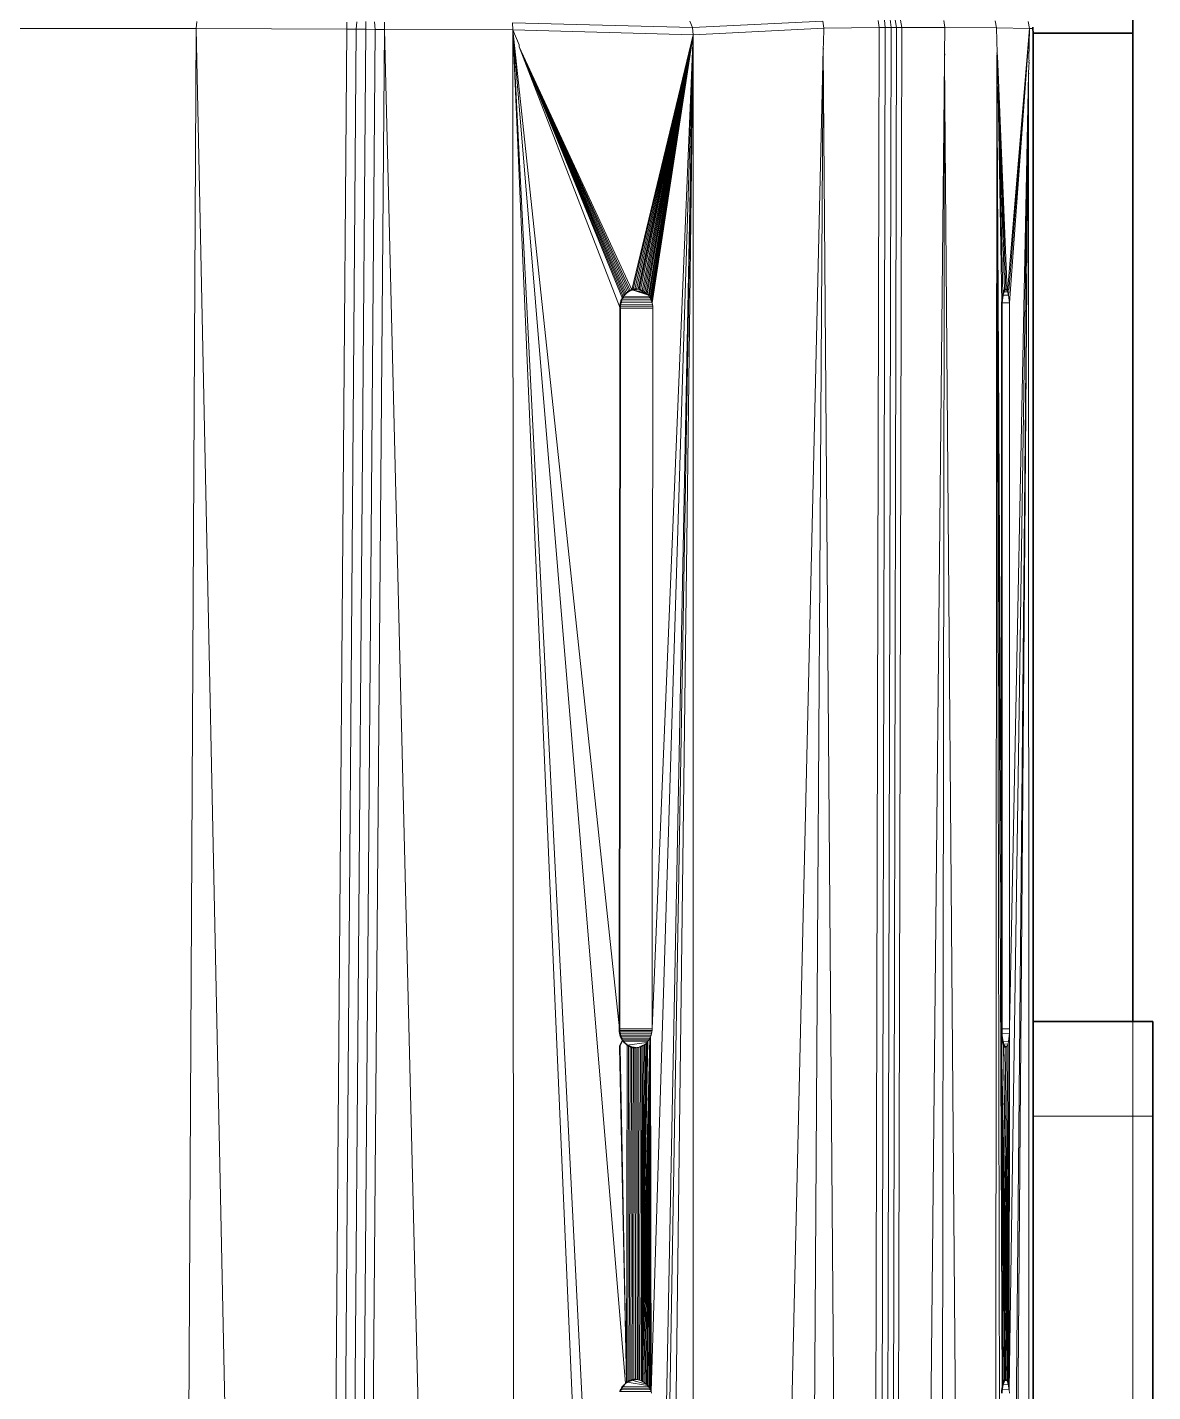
# Model space of a CAD drawing. Header units: inches. Extents: x 1 to 101, y 1 to 36.
# Drawn here: x 98.188 to 101.154, y 21.22 to 24.818 of the extents above; entities that cross this region are included whole.
import ezdxf

# ---------------------------------------------------------------- set-up
doc = ezdxf.new("R2010")
doc.units = ezdxf.units.IN
doc.header["$MEASUREMENT"] = 0
doc.layers.add('Default', color=7, linetype='Continuous')

msp = doc.modelspace()

# ---------------------------------------------------------------- linework, layer by layer
at = {"layer": 'Default', "color": 254, "lineweight": 0, "true_color": 0xcccccc, "transparency": 33554687}
for p, q in [((101.1015, 25.8716), (101.1015, 24.8028)), ((100.8381, 24.8144), (100.8381, 24.8185)), ((100.8382, 24.8028), (100.8381, 24.8144)), ((101.1015, 24.8028), (100.8382, 24.8028)), ((100.8382, 22.1967), (100.8382, 24.8028)), ((100.8382, 24.8028), (101.1015, 24.8028)), ((101.1015, 24.8028), (101.1016, 22.1967)), ((101.1016, 22.1967), (100.8382, 22.1967))]:
    msp.add_line(p, q, dxfattribs=at).dxf.unprotected_set("ltscale", 0)
at = {"layer": 'Default', "color": 7, "lineweight": 35, "ltscale": 5.289577, "transparency": 33554687}
for p, q in [((101.1015, 25.8716), (101.1015, 24.8028)), ((100.8381, 24.8185), (100.8381, 24.8144)), ((100.8382, 24.8028), (100.8381, 24.8144)), ((100.8382, 24.8028), (101.1015, 24.8028)), ((100.8382, 22.1967), (100.8382, 24.8028)), ((101.1016, 22.1967), (101.1015, 24.8028)), ((100.6051, 24.7463), (100.6064, 24.7463)), ((100.8271, 24.7263), (100.8282, 24.7247)), ((99.7558, 24.103), (99.7569, 24.1049)), ((99.7569, 24.1049), (99.758, 24.1069)), ((99.758, 24.1069), (99.7592, 24.1087)), ((99.7592, 24.1087), (99.7605, 24.1104)), ((99.7605, 24.1104), (99.7619, 24.1121)), ((99.7619, 24.1121), (99.7633, 24.1138)), ((99.7633, 24.1138), (99.7648, 24.1153)), ((99.7648, 24.1153), (99.7663, 24.1168)), ((99.7663, 24.1168), (99.7679, 24.1181)), ((99.7679, 24.1181), (99.7696, 24.1194)), ((99.7696, 24.1194), (99.7713, 24.1206)), ((99.7713, 24.1206), (99.773, 24.1218)), ((99.773, 24.1218), (99.7767, 24.1237)), ((99.7805, 24.1253), (99.7767, 24.1237)), ((99.7805, 24.1253), (99.7819, 24.1257)), ((99.7819, 24.1257), (99.7846, 24.1271)), ((99.7846, 24.1271), (99.7862, 24.1267)), ((99.7862, 24.1267), (99.7886, 24.1271)), ((99.7886, 24.1271), (99.7929, 24.1273)), ((99.8115, 24.1225), (99.7999, 24.1267)), ((100.7563, 24.0915), (100.7584, 24.1105)), ((100.7584, 24.1138), (100.7613, 24.1202)), ((100.7586, 24.1116), (100.7584, 24.1138)), ((100.7584, 24.1105), (100.7586, 24.1116)), ((100.7613, 24.1202), (100.763, 24.1253)), ((100.763, 24.1253), (100.7661, 24.1272)), ((99.748, 22.1773), (99.7497, 24.0773)), ((99.7497, 24.0773), (99.7499, 24.0823)), ((99.7499, 24.0823), (99.7503, 24.0855)), ((99.7503, 24.0855), (99.7507, 24.0878)), ((99.7507, 24.0878), (99.7511, 24.0901)), ((99.7511, 24.0901), (99.7517, 24.0923)), ((99.7517, 24.0923), (99.7524, 24.0946)), ((99.7524, 24.0946), (99.7531, 24.0967)), ((99.7531, 24.0967), (99.7539, 24.0989)), ((99.7539, 24.0989), (99.7548, 24.1009)), ((99.7548, 24.1009), (99.7558, 24.103)), ((100.7559, 24.0901), (100.7563, 24.0915)), ((100.7559, 24.0901), (100.7559, 22.3215)), ((100.756, 22.1773), (100.7559, 22.3215)), ((99.7481, 22.1748), (99.748, 22.1773)), ((99.748, 22.1724), (99.7481, 22.1748)), ((99.7486, 22.1692), (99.748, 22.1724)), ((99.7488, 22.1676), (99.7486, 22.1692)), ((99.7493, 22.1653), (99.7488, 22.1676)), ((99.7498, 22.163), (99.7493, 22.1653)), ((99.7504, 22.1608), (99.7498, 22.163)), ((100.756, 22.1676), (100.756, 22.1773)), ((100.7562, 22.1641), (100.756, 22.1676)), ((100.756, 22.1586), (100.7563, 22.1631)), ((100.7563, 22.1631), (100.7562, 22.1641)), ((101.1016, 22.1967), (100.8382, 22.1967)), ((100.8382, 21.9471), (100.8382, 22.1967)), ((101.1536, 22.1967), (101.1016, 22.1967)), ((101.1536, 21.9471), (101.1536, 22.1967)), ((99.7503, 22.1276), (99.7482, 22.1276)), ((99.7511, 22.1586), (99.7504, 22.1608)), ((99.7522, 22.1557), (99.7511, 22.1586)), ((99.7528, 22.1543), (99.7522, 22.1557)), ((99.7538, 22.1523), (99.7528, 22.1543)), ((99.7548, 22.1502), (99.7538, 22.1523)), ((99.7559, 22.1484), (99.7548, 22.1502)), ((99.7571, 22.1466), (99.7559, 22.1484)), ((99.7588, 22.1442), (99.7571, 22.1466)), ((99.7596, 22.1431), (99.7588, 22.1442)), ((99.761, 22.1415), (99.7596, 22.1431)), ((99.7625, 22.1399), (99.761, 22.1415)), ((99.764, 22.1384), (99.7625, 22.1399)), ((99.764, 22.1384), (99.7656, 22.137)), ((99.7656, 22.137), (99.7672, 22.1357)), ((99.7689, 22.1344), (99.7672, 22.1357)), ((99.7724, 22.1322), (99.7689, 22.1344)), ((99.7742, 22.1313), (99.7724, 22.1322)), ((99.7742, 22.1313), (99.7761, 22.1304)), ((99.7761, 22.1304), (99.778, 22.1297)), ((99.778, 22.1297), (99.7799, 22.129)), ((99.7799, 22.129), (99.7829, 22.1283)), ((99.7841, 22.1276), (99.7829, 22.1283)), ((99.7841, 22.1276), (99.7868, 22.1276)), ((99.7868, 22.1276), (99.7911, 22.1273)), ((100.7585, 22.1441), (100.756, 22.1586)), ((100.7586, 22.1427), (100.7585, 22.1441)), ((100.7593, 22.1398), (100.7586, 22.1427)), ((100.76, 22.137), (100.7593, 22.1398)), ((100.7629, 22.131), (100.76, 22.137)), ((100.7637, 22.1294), (100.7629, 22.131)), ((100.7644, 22.128), (100.7637, 22.1294)), ((100.8382, 20.9417), (100.8382, 21.9471)), ((101.1536, 20.9417), (101.1536, 21.9471)), ((99.7522, 21.2259), (99.7532, 21.2279)), ((99.7532, 21.2279), (99.7543, 21.2299)), ((99.7543, 21.2299), (99.7554, 21.2319)), ((99.7554, 21.2319), (99.7566, 21.2337)), ((99.7566, 21.2337), (99.7579, 21.2354)), ((99.7579, 21.2354), (99.7593, 21.2371)), ((99.7593, 21.2371), (99.7607, 21.2388)), ((99.7607, 21.2388), (99.7622, 21.2403)), ((99.7622, 21.2403), (99.7637, 21.2418)), ((99.7637, 21.2418), (99.7653, 21.2431)), ((99.7653, 21.2431), (99.767, 21.2444)), ((99.767, 21.2444), (99.7683, 21.2453)), ((99.7683, 21.2453), (99.7704, 21.2468)), ((99.7741, 21.2487), (99.7704, 21.2468)), ((99.7741, 21.2487), (99.7755, 21.2493)), ((99.7779, 21.2503), (99.7755, 21.2493)), ((99.7799, 21.2508), (99.7779, 21.2503)), ((99.7799, 21.2508), (99.7819, 21.2521)), ((99.7819, 21.2521), (99.7836, 21.2517)), ((99.7836, 21.2517), (99.786, 21.2521)), ((99.786, 21.2521), (99.7903, 21.2523)), ((100.7565, 21.2259), (100.7567, 21.228)), ((100.7567, 21.228), (100.759, 21.2397)), ((100.759, 21.2397), (100.7622, 21.2487)), ((100.7622, 21.2514), (100.7641, 21.2514)), ((100.7622, 21.2487), (100.7622, 21.2514)), ((100.7641, 21.2514), (100.7661, 21.2523)), ((99.7498, 21.2196), (99.7503, 21.2211)), ((99.7503, 21.2211), (99.7513, 21.2239)), ((99.7513, 21.2239), (99.7522, 21.2259)), ((100.7559, 21.2169), (100.7564, 21.2239)), ((100.7564, 21.2239), (100.7565, 21.2259))]:
    msp.add_line(p, q, dxfattribs=at)
at = {"layer": 'Default', "color": 9, "lineweight": 0, "true_color": 0xc9c9c9, "transparency": 33554687}
for p, q in [((98.6339, 24.8328), (98.6329, 24.8144)), ((98.6329, 24.8144), (98.6339, 24.8328)), ((99.0297, 24.8319), (99.0297, 24.8128)), ((98.6329, 24.8144), (98.1189, 24.8144)), ((99.0297, 24.8128), (98.6329, 24.8144)), ((98.9934, 10.8523), (99.1041, 24.8125)), ((99.0162, 10.8441), (99.1285, 24.8124)), ((99.1285, 24.8124), (99.0162, 10.8441)), ((99.1041, 24.8125), (99.1285, 24.8124)), ((99.1285, 24.8124), (99.4751, 10.6724))]:
    msp.add_line(p, q, dxfattribs=at).dxf.unprotected_set("ltscale", 0)
at = {"layer": 'Default', "color": 7, "lineweight": 15, "ltscale": 5.289577, "transparency": 33554687}
for p, q in [((98.6329, 24.8144), (98.6339, 24.8328)), ((99.0297, 24.8128), (99.0297, 24.8319)), ((99.0546, 24.8127), (99.0557, 24.8327)), ((99.0794, 24.8126), (99.0794, 24.8336)), ((99.1027, 24.8326), (99.1041, 24.8125)), ((99.1286, 24.8316), (99.1285, 24.8124)), ((99.4661, 24.8297), (99.4669, 24.8113)), ((99.9403, 24.817), (99.4661, 24.8297)), ((99.9339, 24.8341), (99.9403, 24.817)), ((99.9403, 24.817), (100.284, 24.8343)), ((100.284, 24.8343), (100.2866, 24.8159)), ((100.4323, 24.8171), (100.43, 24.836)), ((100.4488, 24.8172), (100.4466, 24.8371)), ((100.4643, 24.8173), (100.4617, 24.8382)), ((100.4752, 24.8373), (100.4787, 24.8173)), ((100.4893, 24.8364), (100.492, 24.8173)), ((100.6058, 24.8175), (100.6027, 24.8359)), ((100.7387, 24.8351), (100.742, 24.8167)), ((100.8289, 24.8144), (100.8254, 24.8328)), ((98.1189, 24.8144), (98.6329, 24.8144)), ((98.6329, 24.8144), (98.5595, 10.8603)), ((98.6329, 24.8144), (99.0297, 24.8128)), ((99.0297, 24.8128), (98.9209, 10.8628)), ((99.0546, 24.8127), (98.9454, 10.8617)), ((99.0794, 24.8126), (98.9697, 10.8582)), ((99.1041, 24.8125), (98.9934, 10.8523)), ((99.0162, 10.8441), (99.1285, 24.8124)), ((99.0297, 24.8128), (99.0546, 24.8127)), ((99.0794, 24.8126), (99.0546, 24.8127)), ((99.1041, 24.8125), (99.0794, 24.8126)), ((99.1285, 24.8124), (99.1041, 24.8125)), ((99.1285, 24.8124), (99.4669, 24.8113)), ((99.4669, 24.8113), (99.9423, 24.7985)), ((99.748, 22.1773), (99.4669, 24.8113)), ((99.4669, 24.8113), (99.7454, 19.302)), ((99.484, 24.7721), (99.4669, 24.8113)), ((99.4669, 24.8113), (99.7459, 18.3771)), ((99.4669, 24.8113), (99.4751, 10.6724)), ((99.4669, 24.8113), (99.7637, 21.2418)), ((99.9423, 24.7985), (99.7805, 24.1253)), ((99.7846, 24.1271), (99.9423, 24.7985)), ((99.9423, 24.7985), (99.7886, 24.1271)), ((99.7929, 24.1273), (99.9423, 24.7985)), ((99.9423, 24.7985), (99.7971, 24.1271)), ((99.7999, 24.1267), (99.9423, 24.7985)), ((99.9423, 24.7985), (99.8039, 24.1257)), ((99.8078, 24.1243), (99.9423, 24.7985)), ((99.9423, 24.7985), (99.8115, 24.1225)), ((99.815, 24.1203), (99.9423, 24.7985)), ((99.9423, 24.7985), (99.8184, 24.1177)), ((99.8215, 24.1148), (99.9423, 24.7985)), ((99.9423, 24.7985), (99.8243, 24.1116)), ((99.8269, 24.1081), (99.9423, 24.7985)), ((99.9423, 24.7985), (99.8292, 24.1043)), ((99.8312, 24.1003), (99.9423, 24.7985)), ((99.8315, 21.2211), (99.9423, 24.7985)), ((99.9423, 24.7985), (99.8329, 24.0961)), ((99.8332, 18.3461), (99.9423, 24.7985)), ((99.8342, 22.1773), (99.9423, 24.7985)), ((99.8342, 24.0917), (99.9423, 24.7985)), ((99.9423, 24.7985), (99.8359, 19.3023)), ((99.9423, 24.7985), (99.9403, 24.817)), ((99.9423, 24.7985), (100.2866, 24.8159)), ((99.9446, 9.9537), (99.9423, 24.7985)), ((100.2857, 24.7771), (100.2866, 24.8159)), ((100.2866, 24.8159), (100.4323, 24.8171)), ((100.4323, 24.8171), (100.3978, 9.9537)), ((100.4139, 9.9504), (100.4488, 24.8172)), ((100.4296, 9.9407), (100.4643, 24.8173)), ((100.4488, 24.8172), (100.4323, 24.8171)), ((100.4442, 9.9249), (100.4787, 24.8173)), ((100.4643, 24.8173), (100.4488, 24.8172)), ((100.492, 24.8173), (100.4571, 9.9036)), ((100.4787, 24.8173), (100.4643, 24.8173)), ((100.4787, 24.8173), (100.492, 24.8173)), ((100.6058, 24.8175), (100.492, 24.8173)), ((100.6051, 24.7463), (100.6058, 24.8175)), ((100.6058, 24.8175), (100.742, 24.8167)), ((100.8289, 24.8144), (100.742, 24.8167)), ((100.744, 24.7501), (100.742, 24.8167)), ((100.8289, 24.8144), (100.7713, 24.1203)), ((100.8289, 24.8144), (100.7735, 24.1116)), ((100.7758, 24.0917), (100.8289, 24.8144)), ((100.8273, 24.7329), (100.8289, 24.8144)), ((100.8289, 24.8144), (100.8381, 24.8144)), ((99.4841, 24.7665), (99.484, 24.7721)), ((99.7497, 24.0773), (99.4841, 24.7665)), ((99.7767, 24.1237), (99.4841, 24.7665)), ((99.4841, 24.7665), (99.773, 24.1218)), ((99.7696, 24.1194), (99.4841, 24.7665)), ((99.4841, 24.7665), (99.7663, 24.1168)), ((99.7633, 24.1138), (99.4841, 24.7665)), ((99.4841, 24.7665), (99.7605, 24.1104)), ((99.758, 24.1069), (99.4841, 24.7665)), ((99.4841, 24.7665), (99.7558, 24.103)), ((99.7805, 24.1253), (99.4841, 24.7665)), ((100.192, 9.9537), (100.2853, 24.7609)), ((100.2853, 24.7609), (100.2857, 24.7771)), ((100.287, 24.7609), (100.2853, 24.7609)), ((100.2869, 24.7771), (100.2857, 24.7771)), ((100.5835, 9.0087), (100.6049, 24.7325)), ((100.6049, 24.7325), (100.6051, 24.7463)), ((100.7312, 9.0087), (100.7424, 24.7424)), ((100.744, 24.7501), (100.7422, 24.7501)), ((100.7424, 24.7424), (100.744, 24.7501)), ((100.7443, 24.7424), (100.7424, 24.7424)), ((100.7539, 19.3023), (100.7424, 24.7424)), ((100.7559, 22.3215), (100.7424, 24.7424)), ((100.7555, 21.6401), (100.7424, 24.7424)), ((100.7443, 24.7424), (100.744, 24.7501)), ((100.7696, 24.1243), (100.7443, 24.7424)), ((100.7661, 24.1272), (100.7443, 24.7424)), ((100.7443, 24.7424), (100.763, 24.1253)), ((100.7584, 24.1138), (100.7443, 24.7424)), ((100.7563, 24.0915), (100.7443, 24.7424)), ((100.8269, 24.7142), (100.8282, 24.7247)), ((100.8271, 24.7263), (100.8282, 24.7316)), ((100.8273, 24.7329), (100.8282, 24.7316)), ((100.7751, 21.2253), (100.8265, 24.6963)), ((100.7761, 18.3323), (100.8265, 24.6963)), ((100.7763, 22.1773), (100.8265, 24.6963)), ((100.8265, 24.6963), (100.7763, 19.3023)), ((100.8265, 24.6963), (100.8269, 24.7142)), ((100.8286, 9.0419), (100.8265, 24.6963)), ((100.8265, 24.6963), (100.8279, 24.6963)), ((100.8269, 24.7142), (100.8279, 24.7144)), ((99.7569, 24.1049), (99.8292, 24.1043)), ((99.7592, 24.1087), (99.8269, 24.1081)), ((99.7819, 24.1257), (99.8184, 24.1177)), ((99.7819, 24.1257), (99.8215, 24.1148)), ((99.7819, 24.1257), (99.8243, 24.1116)), ((99.7929, 24.1273), (99.7971, 24.1271)), ((99.7971, 24.1271), (99.7999, 24.1267)), ((99.7999, 24.1267), (99.8039, 24.1257)), ((99.8039, 24.1257), (99.8078, 24.1243)), ((99.8078, 24.1243), (99.8115, 24.1225)), ((99.8115, 24.1225), (99.815, 24.1203)), ((99.815, 24.1203), (99.8184, 24.1177)), ((99.8184, 24.1177), (99.8215, 24.1148)), ((99.8215, 24.1148), (99.8243, 24.1116)), ((99.8243, 24.1116), (99.8269, 24.1081)), ((99.8269, 24.1081), (99.8292, 24.1043)), ((100.7584, 24.1105), (100.7735, 24.1116)), ((100.7586, 24.1116), (100.7735, 24.1116)), ((100.7613, 24.1202), (100.7713, 24.1203)), ((100.763, 24.1253), (100.7696, 24.1243)), ((100.7661, 24.1272), (100.7696, 24.1243)), ((100.7696, 24.1243), (100.7713, 24.1203)), ((100.7713, 24.1203), (100.7735, 24.1116)), ((100.7735, 24.1116), (100.7758, 24.0917)), ((99.7497, 24.0773), (99.836, 24.0773)), ((99.7499, 24.0823), (99.8358, 24.0823)), ((99.7507, 24.0878), (99.8352, 24.087)), ((99.7517, 24.0923), (99.8342, 24.0917)), ((99.7531, 24.0967), (99.8329, 24.0961)), ((99.7548, 24.1009), (99.8312, 24.1003)), ((99.8292, 24.1043), (99.8312, 24.1003)), ((99.8312, 24.1003), (99.8329, 24.0961)), ((99.8329, 24.0961), (99.8342, 24.0917)), ((99.8342, 24.0917), (99.8352, 24.087)), ((99.836, 24.0773), (99.8342, 22.1773)), ((99.8352, 24.087), (99.8358, 24.0823)), ((99.8358, 24.0823), (99.836, 24.0773)), ((100.7758, 24.0917), (100.7563, 24.0915)), ((100.7758, 24.0917), (100.7763, 22.1773)), ((99.8342, 22.1773), (99.748, 22.1773)), ((99.834, 22.1724), (99.748, 22.1724)), ((99.8337, 22.1692), (99.7486, 22.1692)), ((99.8328, 22.1645), (99.7493, 22.1653)), ((99.8316, 22.16), (99.8328, 22.1645)), ((99.8328, 22.1645), (99.8337, 22.1692)), ((99.8337, 22.1692), (99.834, 22.1724)), ((99.834, 22.1724), (99.8342, 22.1773)), ((100.756, 22.1773), (100.7763, 22.1773)), ((100.7562, 22.1641), (100.7759, 22.1645)), ((100.7759, 22.1645), (100.7737, 22.1442)), ((100.7759, 22.1645), (100.7751, 21.2253)), ((100.7763, 22.1773), (100.7759, 22.1645)), ((101.1016, 22.1967), (101.1016, 21.9471)), ((99.7482, 22.1276), (99.7483, 22.1322)), ((99.767, 21.2444), (99.7482, 22.1276)), ((99.7483, 22.1322), (99.7559, 22.1484)), ((99.7503, 22.1322), (99.7483, 22.1322)), ((99.7503, 22.1322), (99.7571, 22.1466)), ((99.7503, 22.1276), (99.7503, 22.1322)), ((99.767, 21.2444), (99.7503, 22.1276)), ((99.7504, 22.1608), (99.8316, 22.16)), ((99.7522, 22.1557), (99.83, 22.1557)), ((99.8281, 22.1516), (99.7538, 22.1523)), ((99.8258, 22.1477), (99.7559, 22.1484)), ((99.8234, 22.1442), (99.7588, 22.1442)), ((99.767, 21.2444), (99.7689, 22.1344)), ((99.8206, 22.1409), (99.7689, 22.1344)), ((99.7704, 21.2468), (99.7724, 22.1322)), ((99.7741, 21.2487), (99.7761, 22.129)), ((99.7761, 22.129), (99.7761, 22.1304)), ((99.7799, 22.129), (99.7779, 21.2503)), ((99.7841, 22.1276), (99.7819, 21.2521)), ((99.7868, 22.1276), (99.786, 21.2521)), ((99.7911, 22.1273), (99.7903, 21.2523)), ((99.7911, 22.1273), (99.7936, 22.1276)), ((99.7936, 22.1276), (99.7953, 22.1276)), ((99.7945, 21.2521), (99.7953, 22.1276)), ((99.7953, 22.1276), (99.7983, 22.1283)), ((99.7973, 21.2517), (99.7994, 22.1283)), ((99.7983, 22.1283), (99.7994, 22.1283)), ((99.7994, 22.1283), (99.8022, 22.1294)), ((99.8013, 21.2507), (99.8034, 22.1294)), ((99.8022, 22.1294), (99.8034, 22.1294)), ((99.8034, 22.1294), (99.8055, 22.131)), ((99.8052, 21.2493), (99.83, 22.1557)), ((99.8281, 22.1516), (99.8052, 21.2493)), ((99.8052, 21.2493), (99.8234, 22.1442)), ((99.8206, 22.1409), (99.8052, 21.2493)), ((99.8052, 21.2493), (99.8176, 22.1379)), ((99.8052, 21.2493), (99.8144, 22.1352)), ((99.8109, 22.1329), (99.8052, 21.2493)), ((99.8052, 21.2493), (99.8073, 22.131)), ((99.8055, 22.131), (99.8073, 22.131)), ((99.8066, 21.2486), (99.83, 22.1557)), ((99.8073, 22.131), (99.8093, 22.1329)), ((99.809, 21.2475), (99.83, 22.1557)), ((99.8093, 22.1329), (99.8109, 22.1329)), ((99.8109, 22.1329), (99.813, 22.1352)), ((99.83, 22.1557), (99.8127, 21.2453)), ((99.813, 22.1352), (99.8144, 22.1352)), ((99.8144, 22.1352), (99.8176, 22.1379)), ((99.8176, 22.1379), (99.8144, 22.1352)), ((99.8162, 21.2427), (99.83, 22.1557)), ((99.8176, 22.1379), (99.8206, 22.1409)), ((99.83, 22.1557), (99.8195, 21.2398)), ((99.8206, 22.1409), (99.8234, 22.1442)), ((99.8225, 21.2366), (99.83, 22.1557)), ((99.8234, 22.1442), (99.825, 22.1465)), ((99.825, 22.1465), (99.8258, 22.1477)), ((99.83, 22.1557), (99.8252, 21.2331)), ((99.8258, 22.1477), (99.8281, 22.1516)), ((99.8276, 21.2293), (99.83, 22.1557)), ((99.8281, 22.1516), (99.83, 22.1557)), ((99.8297, 21.2253), (99.83, 22.1557)), ((99.83, 22.1557), (99.8316, 22.16)), ((99.83, 22.1557), (99.8315, 21.2211)), ((100.756, 22.1586), (100.7559, 22.0933)), ((100.7585, 22.1441), (100.7737, 22.1442)), ((100.76, 22.137), (100.7723, 22.1379)), ((100.76, 22.137), (100.7751, 21.2253)), ((100.76, 22.137), (100.7728, 21.2398)), ((100.7629, 22.131), (100.7699, 22.131)), ((100.7637, 22.1294), (100.769, 22.1294)), ((100.769, 22.1294), (100.7644, 22.128)), ((100.7644, 22.128), (100.7751, 21.2253)), ((100.7699, 22.131), (100.769, 22.1294)), ((100.7751, 21.2253), (100.769, 22.1294)), ((100.7723, 22.1379), (100.7699, 22.131)), ((100.7737, 22.1442), (100.7723, 22.1379)), ((100.7723, 22.1379), (100.7751, 21.2253)), ((100.7559, 22.0933), (100.7555, 21.6401)), ((100.7661, 21.2523), (100.7559, 22.0933)), ((100.7559, 22.0933), (100.7641, 21.2514)), ((100.7559, 22.0933), (100.7696, 21.2493)), ((100.7559, 22.0933), (100.7728, 21.2398)), ((100.7559, 22.0933), (100.7622, 21.2514)), ((100.7567, 21.6401), (100.7559, 22.0933)), ((100.757, 22.0933), (100.7559, 22.0933)), ((100.8382, 21.9471), (101.1016, 21.9471)), ((101.1016, 21.9471), (101.1016, 20.9417)), ((101.1016, 21.9471), (101.1536, 21.9471)), ((100.7567, 21.6401), (100.7555, 21.6401)), ((100.7567, 21.228), (100.7555, 21.6401)), ((100.759, 21.2397), (100.7567, 21.6401)), ((99.7543, 21.2299), (99.8276, 21.2293)), ((99.7566, 21.2337), (99.8252, 21.2331)), ((99.7683, 21.2453), (99.8225, 21.2366)), ((99.7799, 21.2508), (99.8195, 21.2398)), ((99.7903, 21.2523), (99.7945, 21.2521)), ((99.7945, 21.2521), (99.7973, 21.2517)), ((99.7973, 21.2517), (99.8013, 21.2507)), ((99.8013, 21.2507), (99.8052, 21.2493)), ((99.8052, 21.2493), (99.8066, 21.2486)), ((99.8066, 21.2486), (99.809, 21.2475)), ((99.809, 21.2475), (99.8127, 21.2453)), ((99.8127, 21.2453), (99.8162, 21.2427)), ((99.8162, 21.2427), (99.8195, 21.2398)), ((99.8195, 21.2398), (99.8225, 21.2366)), ((99.8225, 21.2366), (99.8252, 21.2331)), ((99.8252, 21.2331), (99.8276, 21.2293)), ((99.8276, 21.2293), (99.8297, 21.2253)), ((100.759, 21.2397), (100.7728, 21.2398)), ((100.7631, 21.25), (100.7696, 21.2493)), ((100.7661, 21.2523), (100.7696, 21.2493)), ((100.7696, 21.2493), (100.7728, 21.2398)), ((100.7728, 21.2398), (100.7751, 21.2253)), ((99.7503, 21.2211), (99.8315, 21.2211)), ((99.7522, 21.2259), (99.8297, 21.2253)), ((99.8297, 21.2253), (99.8315, 21.2211)), ((99.8315, 21.2211), (99.8329, 21.2167)), ((100.7565, 21.2259), (100.7751, 21.2253)), ((100.7751, 21.2253), (100.7758, 21.2167))]:
    msp.add_line(p, q, dxfattribs=at)
at = {"layer": 'Default', "color": 9, "lineweight": 0, "true_color": 0xc6c6c6, "transparency": 33554687}
for p, q in [((99.1285, 24.8124), (99.1286, 24.8316)), ((99.4661, 24.8297), (99.4669, 24.8113)), ((99.4669, 24.8113), (99.1285, 24.8124))]:
    msp.add_line(p, q, dxfattribs=at).dxf.unprotected_set("ltscale", 0)
at = {"layer": 'Default', "color": 9, "lineweight": 0, "true_color": 0xbababa, "transparency": 33554687}
for p, q in [((99.4669, 24.8113), (99.4661, 24.8297)), ((99.4661, 24.8297), (99.9403, 24.817)), ((99.9423, 24.7985), (99.4669, 24.8113)), ((99.9403, 24.817), (99.9423, 24.7985))]:
    msp.add_line(p, q, dxfattribs=at).dxf.unprotected_set("ltscale", 0)
at = {"layer": 'Default', "color": 253, "lineweight": 0, "true_color": 0xb5b5b5, "transparency": 33554687}
for p, q in [((99.9403, 24.817), (99.4661, 24.8297)), ((99.9339, 24.8341), (99.9403, 24.817)), ((99.7503, 22.1322), (99.7571, 22.1466)), ((99.7503, 22.1276), (99.7503, 22.1322)), ((99.767, 21.2444), (99.7503, 22.1276)), ((99.7571, 22.1466), (99.7588, 22.1442)), ((99.7588, 22.1442), (99.7596, 22.1431)), ((99.7596, 22.1431), (99.761, 22.1415)), ((99.761, 22.1415), (99.7625, 22.1399)), ((99.7625, 22.1399), (99.764, 22.1384)), ((99.764, 22.1384), (99.7656, 22.137)), ((99.7656, 22.137), (99.7672, 22.1357)), ((99.7689, 22.1344), (99.767, 21.2444)), ((99.767, 21.2444), (99.7689, 22.1344)), ((99.7672, 22.1357), (99.7689, 22.1344)), ((99.7689, 22.1344), (99.7724, 22.1322)), ((99.7724, 22.1322), (99.7704, 21.2468)), ((99.7704, 21.2468), (99.7724, 22.1322)), ((99.7724, 22.1322), (99.7742, 22.1313)), ((99.7761, 22.129), (99.7741, 21.2487)), ((99.7741, 21.2487), (99.7761, 22.129)), ((99.7742, 22.1313), (99.7761, 22.1304)), ((99.7761, 22.1304), (99.7761, 22.129)), ((99.7761, 22.129), (99.778, 22.1297)), ((99.7779, 21.2503), (99.7799, 22.129)), ((99.7799, 22.129), (99.7779, 21.2503)), ((99.778, 22.1297), (99.7799, 22.129)), ((99.7799, 22.129), (99.7829, 22.1283)), ((99.7819, 21.2521), (99.7841, 22.1276)), ((99.7841, 22.1276), (99.7819, 21.2521)), ((99.7829, 22.1283), (99.7841, 22.1276)), ((99.7841, 22.1276), (99.7868, 22.1276)), ((99.7868, 22.1276), (99.786, 21.2521)), ((99.786, 21.2521), (99.7868, 22.1276)), ((99.7868, 22.1276), (99.7911, 22.1273)), ((99.7911, 22.1273), (99.7903, 21.2523)), ((99.7903, 21.2523), (99.7911, 22.1273)), ((99.7911, 22.1273), (99.7936, 22.1276)), ((99.7936, 22.1276), (99.7953, 22.1276)), ((99.7945, 21.2521), (99.7953, 22.1276)), ((99.7953, 22.1276), (99.7945, 21.2521)), ((99.7953, 22.1276), (99.7983, 22.1283)), ((99.7973, 21.2517), (99.7994, 22.1283)), ((99.7994, 22.1283), (99.7973, 21.2517)), ((99.7983, 22.1283), (99.7994, 22.1283)), ((99.7994, 22.1283), (99.8022, 22.1294)), ((99.8013, 21.2507), (99.8034, 22.1294)), ((99.8034, 22.1294), (99.8013, 21.2507)), ((99.8022, 22.1294), (99.8034, 22.1294)), ((99.8034, 22.1294), (99.8055, 22.131)), ((99.8073, 22.131), (99.8052, 21.2493)), ((99.8055, 22.131), (99.8073, 22.131)), ((99.7683, 21.2453), (99.767, 21.2444)), ((99.7704, 21.2468), (99.7683, 21.2453)), ((99.7741, 21.2487), (99.7704, 21.2468)), ((99.7755, 21.2493), (99.7741, 21.2487)), ((99.7779, 21.2503), (99.7755, 21.2493)), ((99.7799, 21.2508), (99.7779, 21.2503)), ((99.7819, 21.2521), (99.7799, 21.2508)), ((99.7836, 21.2517), (99.7819, 21.2521)), ((99.786, 21.2521), (99.7836, 21.2517)), ((99.7903, 21.2523), (99.786, 21.2521)), ((99.7945, 21.2521), (99.7903, 21.2523)), ((99.7973, 21.2517), (99.7945, 21.2521)), ((99.8013, 21.2507), (99.7973, 21.2517)), ((99.8052, 21.2493), (99.8013, 21.2507))]:
    msp.add_line(p, q, dxfattribs=at).dxf.unprotected_set("ltscale", 0)
at = {"layer": 'Default', "color": 253, "lineweight": 0, "true_color": 0x9d9d9d, "transparency": 33554687}
for p, q in [((99.9403, 24.817), (99.9339, 24.8341)), ((100.284, 24.8343), (99.9403, 24.817))]:
    msp.add_line(p, q, dxfattribs=at).dxf.unprotected_set("ltscale", 0)
at = {"layer": 'Default', "color": 253, "lineweight": 0, "true_color": 0xaaaaaa, "transparency": 33554687}
for p, q in [((99.9403, 24.817), (100.284, 24.8343)), ((100.284, 24.8343), (100.2866, 24.8159)), ((99.9423, 24.7985), (99.9403, 24.817)), ((100.2866, 24.8159), (99.9423, 24.7985))]:
    msp.add_line(p, q, dxfattribs=at).dxf.unprotected_set("ltscale", 0)
at = {"layer": 'Default', "color": 253, "lineweight": 0, "true_color": 0x999999, "transparency": 33554687}
for p, q in [((100.2866, 24.8159), (100.284, 24.8343)), ((100.43, 24.836), (100.4323, 24.8171)), ((100.4323, 24.8171), (100.2866, 24.8159))]:
    msp.add_line(p, q, dxfattribs=at).dxf.unprotected_set("ltscale", 0)
at = {"layer": 'Default', "color": 252, "lineweight": 0, "true_color": 0x8a8a8a, "transparency": 33554687}
for p, q in [((100.492, 24.8173), (100.4893, 24.8364)), ((100.6027, 24.8359), (100.6058, 24.8175)), ((100.6058, 24.8175), (100.492, 24.8173))]:
    msp.add_line(p, q, dxfattribs=at).dxf.unprotected_set("ltscale", 0)
at = {"layer": 'Default', "color": 8, "lineweight": 0, "true_color": 0x7c7c7c, "transparency": 33554687}
for p, q in [((100.6058, 24.8175), (100.6027, 24.8359)), ((100.7387, 24.8351), (100.742, 24.8167)), ((100.742, 24.8167), (100.6058, 24.8175))]:
    msp.add_line(p, q, dxfattribs=at).dxf.unprotected_set("ltscale", 0)
at = {"layer": 'Default', "color": 9, "lineweight": 0, "true_color": 0xcbcbcb, "transparency": 33554687}
for p, q in [((98.1189, 24.8144), (98.6329, 24.8144)), ((98.6329, 24.8144), (98.5595, 10.8603)), ((98.5595, 10.8603), (98.6329, 24.8144)), ((98.6329, 24.8144), (98.9209, 10.8628)), ((98.9209, 10.8628), (98.6329, 24.8144)), ((98.6329, 24.8144), (99.0297, 24.8128)), ((98.9209, 10.8628), (99.0297, 24.8128)), ((99.0297, 24.8128), (98.9209, 10.8628)), ((99.0546, 24.8127), (98.9454, 10.8617)), ((98.9454, 10.8617), (99.0546, 24.8127)), ((99.0794, 24.8126), (98.9697, 10.8582)), ((99.0297, 24.8128), (99.0546, 24.8127)), ((99.0546, 24.8127), (99.0794, 24.8126))]:
    msp.add_line(p, q, dxfattribs=at).dxf.unprotected_set("ltscale", 0)
at = {"layer": 'Default', "color": 9, "lineweight": 0, "true_color": 0xcacaca, "transparency": 33554687}
for p, q in [((98.9697, 10.8582), (99.0794, 24.8126)), ((99.1041, 24.8125), (98.9934, 10.8523)), ((99.0794, 24.8126), (99.1041, 24.8125))]:
    msp.add_line(p, q, dxfattribs=at).dxf.unprotected_set("ltscale", 0)
at = {"layer": 'Default', "color": 9, "lineweight": 0, "true_color": 0xc8c8c8, "transparency": 33554687}
for p, q in [((99.1285, 24.8124), (99.4669, 24.8113)), ((99.4751, 10.6724), (99.1285, 24.8124)), ((99.4669, 24.8113), (99.4751, 10.6724))]:
    msp.add_line(p, q, dxfattribs=at).dxf.unprotected_set("ltscale", 0)
at = {"layer": 'Default', "color": 9, "lineweight": 0, "true_color": 0xbbbbbb, "transparency": 33554687}
for p, q in [((99.4751, 10.6724), (99.4669, 24.8113)), ((99.4669, 24.8113), (99.7459, 18.3771))]:
    msp.add_line(p, q, dxfattribs=at).dxf.unprotected_set("ltscale", 0)
at = {"layer": 'Default', "color": 9, "lineweight": 0, "true_color": 0xbcbcbc, "transparency": 33554687}
for p, q in [((99.4669, 24.8113), (99.9423, 24.7985)), ((99.484, 24.7721), (99.4669, 24.8113)), ((99.7637, 21.2418), (99.4669, 24.8113)), ((99.4669, 24.8113), (99.748, 22.1773)), ((99.7454, 19.302), (99.4669, 24.8113)), ((99.4669, 24.8113), (99.7637, 21.2418)), ((99.748, 22.1773), (99.4669, 24.8113)), ((99.4669, 24.8113), (99.484, 24.7721)), ((99.9423, 24.7985), (99.7805, 24.1253)), ((99.8332, 18.3461), (99.9423, 24.7985)), ((99.8376, 16.4273), (99.9423, 24.7985)), ((99.9423, 24.7985), (99.8376, 16.4273)), ((99.9423, 24.7985), (99.9446, 9.9537)), ((99.4841, 24.7665), (99.484, 24.7721)), ((99.484, 24.7721), (99.4841, 24.7665)), ((99.7805, 24.1253), (99.4841, 24.7665)), ((99.7497, 24.0773), (99.4841, 24.7665)), ((99.4841, 24.7665), (99.7558, 24.103)), ((99.4841, 24.7665), (99.7497, 24.0773)), ((99.7497, 24.0773), (99.748, 22.1773)), ((99.7499, 24.0823), (99.7497, 24.0773)), ((99.7503, 24.0855), (99.7499, 24.0823)), ((99.7507, 24.0878), (99.7503, 24.0855)), ((99.7511, 24.0901), (99.7507, 24.0878)), ((99.7517, 24.0923), (99.7511, 24.0901)), ((99.7524, 24.0946), (99.7517, 24.0923)), ((99.7531, 24.0967), (99.7524, 24.0946)), ((99.7539, 24.0989), (99.7531, 24.0967)), ((99.7548, 24.1009), (99.7539, 24.0989)), ((99.7558, 24.103), (99.7548, 24.1009)), ((99.748, 22.1773), (99.7481, 22.1748)), ((99.7481, 22.1748), (99.748, 22.1724)), ((99.748, 22.1724), (99.7486, 22.1692)), ((99.7486, 22.1692), (99.7488, 22.1676)), ((99.7488, 22.1676), (99.7493, 22.1653)), ((99.7493, 22.1653), (99.7498, 22.163)), ((99.7498, 22.163), (99.7504, 22.1608)), ((99.7483, 22.1322), (99.7482, 22.1276)), ((99.7482, 22.1276), (99.767, 21.2444)), ((99.7559, 22.1484), (99.7483, 22.1322)), ((99.7504, 22.1608), (99.7511, 22.1586)), ((99.7511, 22.1586), (99.7522, 22.1557)), ((99.7522, 22.1557), (99.7528, 22.1543)), ((99.7528, 22.1543), (99.7538, 22.1523)), ((99.7538, 22.1523), (99.7548, 22.1502)), ((99.7548, 22.1502), (99.7559, 22.1484)), ((99.7532, 21.2279), (99.7522, 21.2259)), ((99.7543, 21.2299), (99.7532, 21.2279)), ((99.7554, 21.2319), (99.7543, 21.2299)), ((99.7566, 21.2337), (99.7554, 21.2319)), ((99.7579, 21.2354), (99.7566, 21.2337)), ((99.7593, 21.2371), (99.7579, 21.2354)), ((99.7607, 21.2388), (99.7593, 21.2371)), ((99.7622, 21.2403), (99.7607, 21.2388)), ((99.7637, 21.2418), (99.7622, 21.2403)), ((99.7653, 21.2431), (99.7637, 21.2418)), ((99.767, 21.2444), (99.7653, 21.2431)), ((99.7503, 21.2211), (99.7498, 21.2196)), ((99.7513, 21.2239), (99.7503, 21.2211)), ((99.7522, 21.2259), (99.7513, 21.2239))]:
    msp.add_line(p, q, dxfattribs=at).dxf.unprotected_set("ltscale", 0)
at = {"layer": 'Default', "color": 9, "lineweight": 0, "true_color": 0xb9b9b9, "transparency": 33554687}
for p, q in [((99.7459, 18.3771), (99.4669, 24.8113)), ((99.4669, 24.8113), (99.7454, 19.302)), ((99.7459, 18.3771), (99.4669, 24.8113)), ((99.4669, 24.8113), (99.7454, 19.302))]:
    msp.add_line(p, q, dxfattribs=at).dxf.unprotected_set("ltscale", 0)
at = {"layer": 'Default', "color": 9, "lineweight": 0, "true_color": 0xc1c1c1, "transparency": 33554687}
for p, q in [((99.9423, 24.7985), (99.8315, 21.2211)), ((99.8315, 21.2211), (99.9423, 24.7985)), ((99.9423, 24.7985), (99.8332, 18.3461)), ((99.8342, 22.1773), (99.9423, 24.7985)), ((99.9423, 24.7985), (99.8359, 19.3023)), ((99.8359, 19.3023), (99.9423, 24.7985)), ((99.8316, 22.16), (99.8328, 22.1645)), ((99.8328, 22.1645), (99.8337, 22.1692)), ((99.8337, 22.1692), (99.834, 22.1724)), ((99.834, 22.1724), (99.8342, 22.1773)), ((99.83, 22.1557), (99.8316, 22.16)), ((99.8315, 21.2211), (99.83, 22.1557)), ((99.8329, 21.2167), (99.8315, 21.2211))]:
    msp.add_line(p, q, dxfattribs=at).dxf.unprotected_set("ltscale", 0)
at = {"layer": 'Default', "color": 9, "lineweight": 0, "true_color": 0xbdbdbd, "transparency": 33554687}
for p, q in [((99.8342, 24.0917), (99.9423, 24.7985)), ((99.9423, 24.7985), (99.8342, 22.1773)), ((99.8352, 24.087), (99.8342, 24.0917)), ((99.8342, 22.1773), (99.836, 24.0773)), ((99.8358, 24.0823), (99.8352, 24.087)), ((99.836, 24.0773), (99.8358, 24.0823))]:
    msp.add_line(p, q, dxfattribs=at).dxf.unprotected_set("ltscale", 0)
at = {"layer": 'Default', "color": 253, "lineweight": 0, "true_color": 0xacacac, "transparency": 33554687}
for p, q in [((99.9423, 24.7985), (100.2866, 24.8159)), ((99.9446, 9.9537), (99.9423, 24.7985)), ((100.2866, 24.8159), (100.2857, 24.7771)), ((100.2853, 24.7609), (99.9446, 9.9537)), ((100.2857, 24.7771), (100.2853, 24.7609))]:
    msp.add_line(p, q, dxfattribs=at).dxf.unprotected_set("ltscale", 0)
at = {"layer": 'Default', "color": 253, "lineweight": 0, "true_color": 0x9a9a9a, "transparency": 33554687}
for p, q in [((100.2857, 24.7771), (100.2866, 24.8159)), ((100.2866, 24.8159), (100.4323, 24.8171)), ((100.4323, 24.8171), (100.3978, 9.9537)), ((100.2853, 24.7609), (100.2857, 24.7771)), ((100.3978, 9.9537), (100.2853, 24.7609)), ((100.8382, 20.9417), (100.8382, 21.9471)), ((100.8382, 21.9471), (101.1016, 21.9471)), ((101.1016, 20.9417), (101.1016, 21.9471)), ((101.1016, 21.9471), (101.1536, 21.9471)), ((101.1016, 21.9471), (101.1016, 20.9417)), ((101.1536, 21.9471), (101.1536, 20.9417))]:
    msp.add_line(p, q, dxfattribs=at).dxf.unprotected_set("ltscale", 0)
at = {"layer": 'Default', "color": 251, "lineweight": 0, "true_color": 0x676767, "transparency": 33554687}
for p, q in [((100.3978, 9.9537), (100.4323, 24.8171)), ((100.4139, 9.9504), (100.4488, 24.8172)), ((100.4488, 24.8172), (100.4139, 9.9504)), ((100.4643, 24.8173), (100.4296, 9.9407)), ((100.4323, 24.8171), (100.4488, 24.8172)), ((100.4488, 24.8172), (100.4643, 24.8173))]:
    msp.add_line(p, q, dxfattribs=at).dxf.unprotected_set("ltscale", 0)
at = {"layer": 'Default', "color": 252, "lineweight": 0, "true_color": 0x989898, "transparency": 33554687}
for p, q in [((100.4296, 9.9407), (100.4643, 24.8173)), ((100.4787, 24.8173), (100.4442, 9.9249)), ((100.4643, 24.8173), (100.4787, 24.8173))]:
    msp.add_line(p, q, dxfattribs=at).dxf.unprotected_set("ltscale", 0)
at = {"layer": 'Default', "color": 252, "lineweight": 0, "true_color": 0x929292, "transparency": 33554687}
for p, q in [((100.4442, 9.9249), (100.4787, 24.8173)), ((100.492, 24.8173), (100.4571, 9.9036)), ((100.4787, 24.8173), (100.492, 24.8173))]:
    msp.add_line(p, q, dxfattribs=at).dxf.unprotected_set("ltscale", 0)
at = {"layer": 'Default', "color": 252, "lineweight": 0, "true_color": 0x8c8c8c, "transparency": 33554687}
for p, q in [((100.4571, 9.9036), (100.492, 24.8173)), ((100.492, 24.8173), (100.6058, 24.8175)), ((100.6058, 24.8175), (100.6051, 24.7463)), ((100.6049, 24.7325), (100.4571, 9.9036)), ((100.6051, 24.7463), (100.6049, 24.7325)), ((99.748, 22.1773), (99.7497, 24.0773)), ((99.7497, 24.0773), (99.836, 24.0773)), ((99.836, 24.0773), (99.8342, 22.1773)), ((99.8342, 22.1773), (99.748, 22.1773))]:
    msp.add_line(p, q, dxfattribs=at).dxf.unprotected_set("ltscale", 0)
at = {"layer": 'Default', "color": 8, "lineweight": 0, "true_color": 0x7d7d7d, "transparency": 33554687}
for p, q in [((100.6051, 24.7463), (100.6058, 24.8175)), ((100.6058, 24.8175), (100.742, 24.8167)), ((100.742, 24.8167), (100.744, 24.7501)), ((100.6049, 24.7325), (100.6051, 24.7463)), ((100.7312, 9.0087), (100.6049, 24.7325)), ((100.7312, 9.0087), (100.7424, 24.7424)), ((100.7424, 24.7424), (100.7312, 9.0087)), ((100.744, 24.7501), (100.7424, 24.7424)), ((100.7424, 24.7424), (100.7539, 19.3023)), ((100.7559, 22.3215), (100.7424, 24.7424)), ((100.7424, 24.7424), (100.7443, 24.7424)), ((100.7443, 24.7424), (100.7563, 24.0915)), ((100.7563, 24.0915), (100.7559, 24.0901)), ((100.7559, 24.0901), (100.7559, 22.3215))]:
    msp.add_line(p, q, dxfattribs=at).dxf.unprotected_set("ltscale", 0)
at = {"layer": 'Default', "color": 251, "lineweight": 0, "true_color": 0x5f5f5f, "transparency": 33554687}
for p, q in [((100.744, 24.7501), (100.742, 24.8167)), ((100.742, 24.8167), (100.8289, 24.8144)), ((100.8289, 24.8144), (100.7713, 24.1203)), ((100.7758, 24.0917), (100.8289, 24.8144)), ((100.8289, 24.8144), (100.8273, 24.7329)), ((100.7443, 24.7424), (100.744, 24.7501)), ((100.7696, 24.1243), (100.7443, 24.7424)), ((100.8282, 24.7247), (100.8269, 24.7142)), ((100.8282, 24.7316), (100.8271, 24.7263)), ((100.8271, 24.7263), (100.8282, 24.7247)), ((100.8273, 24.7329), (100.8282, 24.7316)), ((100.8265, 24.6963), (100.7751, 21.2253)), ((100.7751, 21.2253), (100.8265, 24.6963)), ((100.8265, 24.6963), (100.7761, 18.3323)), ((100.7761, 18.3323), (100.8265, 24.6963)), ((100.8265, 24.6963), (100.7763, 22.1773)), ((100.7763, 22.1773), (100.8265, 24.6963)), ((100.8265, 24.6963), (100.7763, 19.3023)), ((100.7763, 19.3023), (100.8265, 24.6963)), ((100.8269, 24.7142), (100.8265, 24.6963)), ((100.8265, 24.6963), (100.8286, 9.0419)), ((100.7713, 24.1203), (100.7696, 24.1243)), ((100.7763, 22.1773), (100.7758, 24.0917)), ((100.7751, 21.2253), (100.7759, 22.1645)), ((100.7759, 22.1645), (100.7763, 22.1773)), ((100.7758, 21.2167), (100.7751, 21.2253))]:
    msp.add_line(p, q, dxfattribs=at).dxf.unprotected_set("ltscale", 0)
at = {"layer": 'Default', "color": 251, "lineweight": 0, "true_color": 0x626262, "transparency": 33554687}
for p, q in [((100.8273, 24.7329), (100.8289, 24.8144)), ((100.8289, 24.8144), (100.8381, 24.8144)), ((100.8381, 24.8144), (100.8382, 24.8028)), ((100.8382, 24.8028), (100.8382, 22.1967)), ((100.7555, 21.6401), (100.7424, 24.7424)), ((100.7424, 24.7424), (100.7559, 22.3215)), ((100.8269, 24.7142), (100.8282, 24.7247)), ((100.8271, 24.7263), (100.8282, 24.7316)), ((100.8282, 24.7247), (100.8271, 24.7263)), ((100.8282, 24.7316), (100.8273, 24.7329)), ((100.8265, 24.6963), (100.8269, 24.7142)), ((100.8286, 9.0419), (100.8265, 24.6963)), ((100.7559, 22.3215), (100.756, 22.1773)), ((100.756, 22.1773), (100.756, 22.1676)), ((100.756, 22.1676), (100.7562, 22.1641)), ((100.7563, 22.1631), (100.756, 22.1586)), ((100.7562, 22.1641), (100.7563, 22.1631)), ((100.8382, 22.1967), (100.8382, 21.9471)), ((100.756, 22.1586), (100.7559, 22.0933)), ((100.7559, 22.0933), (100.7555, 21.6401)), ((100.8382, 21.9471), (100.8382, 20.9417))]:
    msp.add_line(p, q, dxfattribs=at).dxf.unprotected_set("ltscale", 0)
at = {"layer": 'Default', "color": 253, "lineweight": 0, "true_color": 0xafafaf, "transparency": 33554687}
for p, q in [((99.9446, 9.9537), (100.2853, 24.7609)), ((100.2853, 24.7609), (100.192, 9.9537))]:
    msp.add_line(p, q, dxfattribs=at).dxf.unprotected_set("ltscale", 0)
at = {"layer": 'Default', "color": 253, "lineweight": 0, "true_color": 0xa6a6a6, "transparency": 33554687}
for p, q in [((100.192, 9.9537), (100.2853, 24.7609)), ((100.2853, 24.7609), (100.3978, 9.9537))]:
    msp.add_line(p, q, dxfattribs=at).dxf.unprotected_set("ltscale", 0)
at = {"layer": 'Default', "color": 252, "lineweight": 0, "true_color": 0x878787, "transparency": 33554687}
for p, q in [((100.4571, 9.9036), (100.6049, 24.7325)), ((100.6049, 24.7325), (100.5835, 9.0087))]:
    msp.add_line(p, q, dxfattribs=at).dxf.unprotected_set("ltscale", 0)
at = {"layer": 'Default', "color": 8, "lineweight": 0, "true_color": 0x7a7a7a, "transparency": 33554687}
for p, q in [((100.5835, 9.0087), (100.6049, 24.7325)), ((100.6049, 24.7325), (100.7312, 9.0087))]:
    msp.add_line(p, q, dxfattribs=at).dxf.unprotected_set("ltscale", 0)
at = {"layer": 'Default', "color": 251, "lineweight": 0, "true_color": 0x4d4d4d, "transparency": 33554687}
for p, q in [((100.7539, 19.3023), (100.7424, 24.7424)), ((100.7424, 24.7424), (100.7555, 21.6401)), ((100.7555, 21.6401), (100.7567, 21.228)), ((100.7567, 21.228), (100.7565, 21.2259)), ((100.7564, 21.2239), (100.7559, 21.2169)), ((100.7565, 21.2259), (100.7564, 21.2239))]:
    msp.add_line(p, q, dxfattribs=at).dxf.unprotected_set("ltscale", 0)
at = {"layer": 'Default', "color": 9, "lineweight": 0, "transparency": 33554687}
for p, q in [((100.7559, 24.0901), (100.7563, 24.0915)), ((100.7559, 22.3215), (100.7559, 24.0901)), ((100.7563, 24.0915), (100.7758, 24.0917)), ((100.7758, 24.0917), (100.7763, 22.1773)), ((100.756, 22.1773), (100.7559, 22.3215)), ((100.7763, 22.1773), (100.756, 22.1773))]:
    msp.add_line(p, q, dxfattribs=at).dxf.unprotected_set("ltscale", 0)
at = {"layer": 'Default', "color": 251, "lineweight": 0, "true_color": 0x555555, "transparency": 33554687}
for p, q in [((100.8382, 21.9471), (100.8382, 22.1967)), ((100.8382, 22.1967), (101.1016, 22.1967)), ((101.1016, 21.9471), (101.1016, 22.1967)), ((101.1016, 22.1967), (101.1536, 22.1967)), ((101.1016, 22.1967), (101.1016, 21.9471)), ((101.1536, 22.1967), (101.1536, 21.9471)), ((101.1016, 21.9471), (100.8382, 21.9471)), ((101.1536, 21.9471), (101.1016, 21.9471))]:
    msp.add_line(p, q, dxfattribs=at).dxf.unprotected_set("ltscale", 0)

doc.saveas('drawing.dxf')
